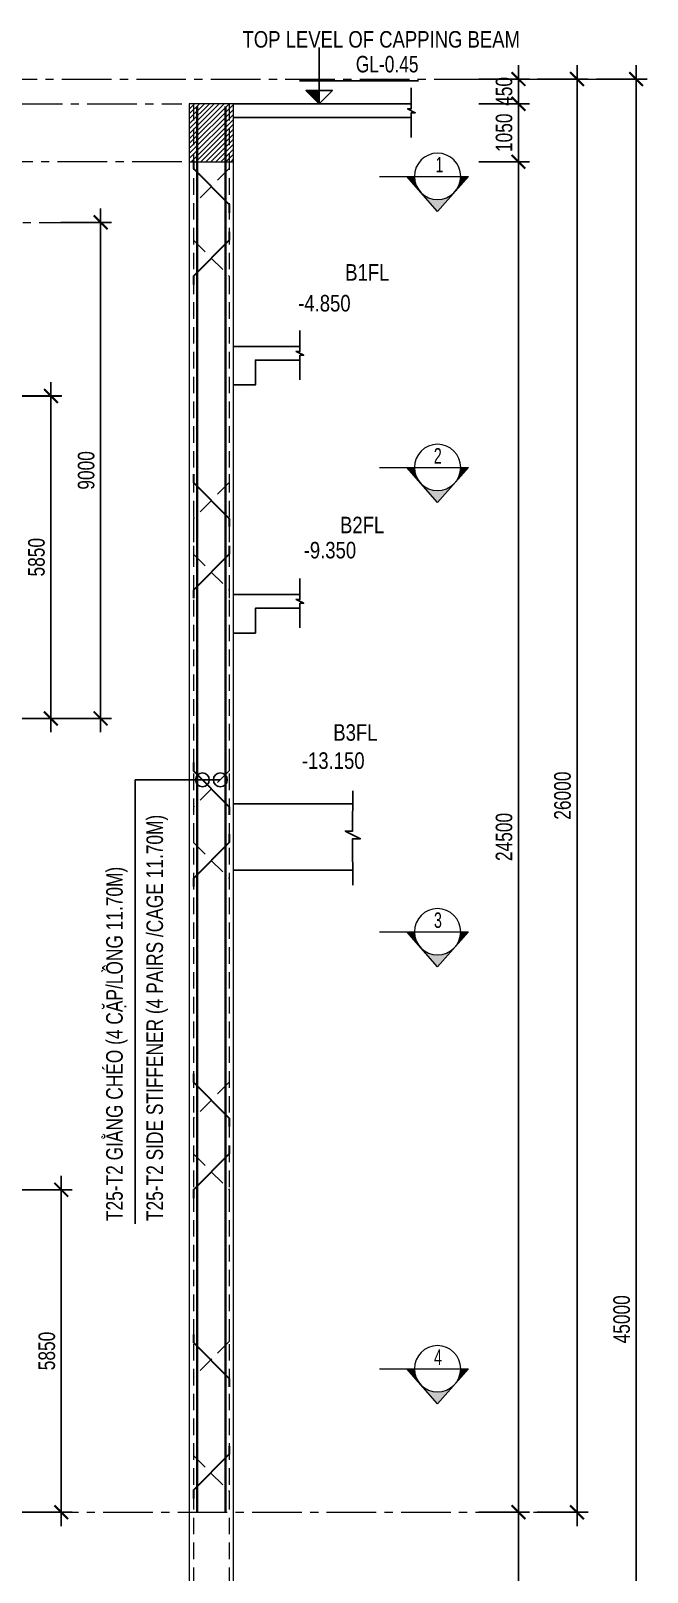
# Model space of a CAD drawing. Header units: millimetres. Extents: x 2746337 to 7547699, y -363432 to 15720.
# Drawn here: x 3821882 to 3833056, y -26997 to 964 of the extents above; entities that cross this region are included whole.
import ezdxf
from ezdxf.enums import TextEntityAlignment as Align

# ---------------------------------------------------------------- set-up
doc = ezdxf.new("R2010")
doc.units = ezdxf.units.MM
doc.header["$LTSCALE"] = 1200
doc.header["$PDMODE"] = 3
doc.linetypes.add('CENTER2', pattern=[1.125, 0.75, -0.125, 0.125, -0.125])
doc.linetypes.add('HIDDEN', pattern=[0.375, 0.25, -0.125])
for name, color, linetype, lineweight in [('1', 9, 'Continuous', 13), ('BOUND', 3, 'Continuous', 20), ('C1CO', 4, 'Continuous', 35), ('CODE', 3, 'Continuous', 15), ('ENOTE', 2, 'Continuous', 15), ('Grid line', 160, 'CENTER2', 5), ('HIDE', 8, 'HIDDEN', 13), ('K-THUOC', 1, 'Continuous', 18), ('LEADER', 8, 'Continuous', 9), ('S-Beam - Cont', 60, 'Continuous', 25), ('T2CO', 4, 'Continuous', 30), ('T2HI', 4, 'HIDDEN', 13), ('TEXTVN', 2, 'Continuous', 20)]:
    doc.layers.add(name, color=color, linetype=linetype, lineweight=lineweight)
for name, color, linetype in [('CDC.02.DIM', 1, 'Continuous'), ('CDC.06.TEXT', 2, 'Continuous'), ('CDC.10.HATCH', 251, 'Continuous'), ('Q-Dim-line', 75, 'Continuous')]:
    doc.layers.add(name, color=color, linetype=linetype)
doc.styles.add('DB_Arial', font='arial.ttf', dxfattribs={"width": 0.8})
doc.styles.add('SMTEXT', font='arial.ttf', dxfattribs={"width": 0.75})
doc.styles.add('TEXTVN', font='VHELVCN.TTF', dxfattribs={"width": 0.8})
doc.dimstyles.new('BSV1-100', dxfattribs={"dimtxt": 300, "dimasz": 250, "dimexe": 200, "dimexo": 0, "dimgap": 108, "dimtad": 1, "dimdec": 0, "dimdsep": 46, "dimtxsty": 'SMTEXT', "dimblk": 'ARCHTICK', "dimcen": 100, "dimdle": 250, "dimclrd": 256, "dimclre": 256, "dimclrt": 1, "dimadec": 0, "dimazin": 0, "dimtfac": 1, "dimtdec": 0, "dimtix": 1, "dimtmove": 2, "dimatfit": 3, "dimfxl": 720, "dimfxlon": 1, "dimtolj": 1, "dimtzin": 0, "dimarcsym": 0})
doc.dimstyles.new('BSV25', dxfattribs={"dimtxt": 300, "dimasz": 250, "dimexe": 200, "dimexo": 0, "dimgap": 108, "dimtad": 1, "dimdec": 0, "dimlfac": 0.25, "dimdsep": 46, "dimtxsty": 'SMTEXT', "dimblk": 'ARCHTICK', "dimcen": 100, "dimdle": 250, "dimclrd": 256, "dimclre": 256, "dimclrt": 2, "dimadec": 0, "dimazin": 0, "dimtfac": 1, "dimtdec": 0, "dimtix": 1, "dimtmove": 2, "dimatfit": 3, "dimfxl": 800, "dimfxlon": 1, "dimtolj": 1, "dimtzin": 0, "dimarcsym": 0})

# ---------------------------------------------------------------- blocks, each defined once
blk = doc.blocks.new('_ArchTick')
at = {"color": 0, "linetype": 'ByBlock', "const_width": 0.15}
blk.add_lwpolyline([(-0.5, -0.5), (0.5, 0.5)], dxfattribs=at)
blk = doc.blocks.new('tag_cd')
at = {"layer": 'CDC.10.HATCH'}
blk.add_hatch(color=256, dxfattribs=at).paths.add_polyline_path([(180, 240), (420, 0), (420, 240)])
at = {"layer": 'CDC.02.DIM'}
for points in [[(420, 240), (420, 0), (660, 240), (180, 240), (420, 0), (420, 1020)], [(60, 420), (2220, 420)], [(0, 0), (840, 0)]]:
    blk.add_lwpolyline(points, dxfattribs=at)
at = {"layer": 'CDC.06.TEXT', "ltscale": 0.5, "style": 'SMTEXT', "width": 0.75}
blk.add_attdef('CD', text='', height=300, dxfattribs=at).set_placement((2220, 570), align=Align.RIGHT)
blk = doc.blocks.new('SIGSEC')
at = {"layer": '1', "lineweight": 9}
h = blk.add_hatch(color=256, dxfattribs=at)
h.dxf.hatch_style = 1
h.paths.add_polyline_path([(-420, 0), (-560, 0), (-315, -278, -0.182676)])
h = blk.add_hatch(color=256, dxfattribs=at)
h.dxf.hatch_style = 1
h.paths.add_polyline_path([(560, 0), (420, 0, -0.182676), (315, -278)])
h = blk.add_hatch(color=256, dxfattribs=at)
h.dxf.hatch_style = 1
h.paths.add_polyline_path([(315, -278, -0.451416), (-315, -278), (0, -635)])
at = {"layer": '1', "lineweight": 9, "elevation": 0}
blk.add_lwpolyline([(1050, 0), (-560, 0), (0, -635), (560, 0)], dxfattribs=at)
at = {"layer": '1', "lineweight": 9}
blk.add_circle((0, 0), 420, dxfattribs=at)
at = {"layer": 'BOUND', "lineweight": 9, "style": 'TEXTVN', "width": 0.8}
blk.add_attdef('SEC', text='', height=280, dxfattribs=at).set_placement((0, 210, 0), align=Align.MIDDLE_CENTER)
blk = doc.blocks.new('*D2663')
at = {"layer": 'Defpoints', "color": 0, "transparency": 16777216}
for p in [(3825555, 90), (3830723, 90), (3825555, -360)]:
    blk.add_point(p, dxfattribs=at)
at = {"layer": 'K-THUOC', "lineweight": -2, "transparency": 16777216}
for p, q in [((3830723, 90), (3830723, 340)), ((3830003, 90), (3830923, 90)), ((3830723, -360), (3830723, 90)), ((3830003, -360), (3830923, -360)), ((3830723, -360), (3830723, -610))]:
    blk.add_line(p, q, dxfattribs=at)
at = {"layer": 'K-THUOC', "lineweight": -2, "transparency": 16777216, "xscale": 250, "yscale": 250, "zscale": 250}
for p, rotation in [((3830723, 90), 270), ((3830723, -360), 90)]:
    blk.add_blockref('_ArchTick', p, dxfattribs=dict(at, rotation=rotation))
at = {"layer": 'K-THUOC', "color": 1, "transparency": 16777216, "insert": (3830462, -135), "char_height": 300, "attachment_point": 5, "rotation": 90, "style": 'SMTEXT'}
blk.add_mtext('\\A1;450', dxfattribs=at)
blk = doc.blocks.new('*D2664')
at = {"layer": 'Defpoints', "color": 0, "transparency": 16777216}
for p in [(3825555, -360), (3825555, -1410), (3830723, -1410)]:
    blk.add_point(p, dxfattribs=at)
at = {"layer": 'K-THUOC', "lineweight": -2, "transparency": 16777216}
for p, q in [((3830723, -110), (3830723, -1660)), ((3830003, -360), (3830923, -360)), ((3830003, -1410), (3830923, -1410))]:
    blk.add_line(p, q, dxfattribs=at)
at = {"layer": 'K-THUOC', "lineweight": -2, "transparency": 16777216, "xscale": 250, "yscale": 250, "zscale": 250}
for p, rotation in [((3830723, -360), 90), ((3830723, -1410), 270)]:
    blk.add_blockref('_ArchTick', p, dxfattribs=dict(at, rotation=rotation))
at = {"layer": 'K-THUOC', "color": 1, "transparency": 16777216, "insert": (3830462, -885), "char_height": 300, "attachment_point": 5, "rotation": 90, "style": 'SMTEXT'}
blk.add_mtext('\\A1;1050', dxfattribs=at)
blk = doc.blocks.new('*D2665')
at = {"layer": 'Defpoints', "color": 0, "transparency": 16777216}
for p in [(3825555, -1410), (3819858, -25910), (3830723, -25910)]:
    blk.add_point(p, dxfattribs=at)
at = {"layer": 'K-THUOC', "lineweight": -2, "transparency": 16777216}
for p, q in [((3830723, -1160), (3830723, -26160)), ((3830003, -1410), (3830923, -1410)), ((3830003, -25910), (3830923, -25910))]:
    blk.add_line(p, q, dxfattribs=at)
at = {"layer": 'K-THUOC', "lineweight": -2, "transparency": 16777216, "xscale": 250, "yscale": 250, "zscale": 250}
for p, rotation in [((3830723, -1410), 90), ((3830723, -25910), 270)]:
    blk.add_blockref('_ArchTick', p, dxfattribs=dict(at, rotation=rotation))
at = {"layer": 'K-THUOC', "color": 1, "transparency": 16777216, "insert": (3830462, -13660), "char_height": 300, "attachment_point": 5, "rotation": 90, "style": 'SMTEXT'}
blk.add_mtext('\\A1;24500', dxfattribs=at)
blk = doc.blocks.new('*D2666')
at = {"layer": 'Defpoints', "color": 0, "transparency": 16777216}
for p in [(3819858, -25910), (3821580, -44910), (3830723, -44910)]:
    blk.add_point(p, dxfattribs=at)
at = {"layer": 'K-THUOC', "lineweight": -2, "transparency": 16777216}
for p, q in [((3830723, -25660), (3830723, -45160)), ((3830003, -25910), (3830923, -25910)), ((3830003, -44910), (3830923, -44910))]:
    blk.add_line(p, q, dxfattribs=at)
at = {"layer": 'K-THUOC', "lineweight": -2, "transparency": 16777216, "xscale": 250, "yscale": 250, "zscale": 250}
for p, rotation in [((3830723, -25910), 90), ((3830723, -44910), 270)]:
    blk.add_blockref('_ArchTick', p, dxfattribs=dict(at, rotation=rotation))
at = {"layer": 'K-THUOC', "color": 1, "transparency": 16777216, "insert": (3830462, -35410), "char_height": 300, "attachment_point": 5, "rotation": 90, "style": 'SMTEXT'}
blk.add_mtext('\\A1;19000', dxfattribs=at)
blk = doc.blocks.new('*D2667')
at = {"layer": 'Defpoints', "color": 0, "transparency": 16777216}
for p in [(3824755, 90), (3831784, 90), (3819858, -25910)]:
    blk.add_point(p, dxfattribs=at)
at = {"layer": 'K-THUOC', "lineweight": -2, "transparency": 16777216}
for p, q in [((3831784, -26160), (3831784, 340)), ((3831064, 90), (3831984, 90)), ((3831064, -25910), (3831984, -25910))]:
    blk.add_line(p, q, dxfattribs=at)
at = {"layer": 'K-THUOC', "lineweight": -2, "transparency": 16777216, "xscale": 250, "yscale": 250, "zscale": 250}
for p, rotation in [((3831784, 90), 90), ((3831784, -25910), 270)]:
    blk.add_blockref('_ArchTick', p, dxfattribs=dict(at, rotation=rotation))
at = {"layer": 'K-THUOC', "color": 1, "transparency": 16777216, "insert": (3831522, -12910), "char_height": 300, "attachment_point": 5, "rotation": 90, "style": 'SMTEXT'}
blk.add_mtext('\\A1;26000', dxfattribs=at)
blk = doc.blocks.new('*D2668')
at = {"layer": 'Defpoints', "color": 0, "transparency": 16777216}
for p in [(3824755, 90), (3824755, -44910), (3832856, -44910)]:
    blk.add_point(p, dxfattribs=at)
at = {"layer": 'K-THUOC', "lineweight": -2, "transparency": 16777216}
for p, q in [((3832856, 340), (3832856, -45160)), ((3832136, 90), (3833056, 90)), ((3832136, -44910), (3833056, -44910))]:
    blk.add_line(p, q, dxfattribs=at)
at = {"layer": 'K-THUOC', "lineweight": -2, "transparency": 16777216, "xscale": 250, "yscale": 250, "zscale": 250}
for p, rotation in [((3832856, 90), 90), ((3832856, -44910), 270)]:
    blk.add_blockref('_ArchTick', p, dxfattribs=dict(at, rotation=rotation))
at = {"layer": 'K-THUOC', "color": 1, "transparency": 16777216, "insert": (3832594, -22410), "char_height": 300, "attachment_point": 5, "rotation": 90, "style": 'SMTEXT'}
blk.add_mtext('\\A1;45000', dxfattribs=at)
blk = doc.blocks.new('*D2684')
at = {"layer": 'Defpoints', "color": 0, "transparency": 16777216}
for p in [(3811354, -20060), (3822434, -20060), (3811354, -25910)]:
    blk.add_point(p, dxfattribs=at)
at = {"layer": 'K-THUOC', "lineweight": -2, "transparency": 16777216}
for p, q in [((3822434, -26160), (3822434, -19810)), ((3821714, -20060), (3822634, -20060)), ((3821714, -25910), (3822634, -25910))]:
    blk.add_line(p, q, dxfattribs=at)
at = {"layer": 'K-THUOC', "lineweight": -2, "transparency": 16777216, "xscale": 250, "yscale": 250, "zscale": 250}
for p, rotation in [((3822434, -20060), 90), ((3822434, -25910), 270)]:
    blk.add_blockref('_ArchTick', p, dxfattribs=dict(at, rotation=rotation))
at = {"layer": 'K-THUOC', "color": 1, "transparency": 16777216, "insert": (3822173, -22985), "char_height": 300, "attachment_point": 5, "rotation": 90, "style": 'SMTEXT'}
blk.add_mtext('\\A1;5850', dxfattribs=at)
blk = doc.blocks.new('*D2686')
at = {"layer": 'Defpoints', "color": 0, "transparency": 16777216}
for p in [(3812068, -2510), (3823147, -2510), (3812068, -11510)]:
    blk.add_point(p, dxfattribs=at)
at = {"layer": 'K-THUOC', "lineweight": -2, "transparency": 16777216}
for p, q in [((3822427, -2510), (3823347, -2510)), ((3823147, -11760), (3823147, -2260)), ((3822427, -11510), (3823347, -11510))]:
    blk.add_line(p, q, dxfattribs=at)
at = {"layer": 'K-THUOC', "lineweight": -2, "transparency": 16777216, "xscale": 250, "yscale": 250, "zscale": 250}
for p, rotation in [((3823147, -2510), 90), ((3823147, -11510), 270)]:
    blk.add_blockref('_ArchTick', p, dxfattribs=dict(at, rotation=rotation))
at = {"layer": 'K-THUOC', "color": 1, "transparency": 16777216, "insert": (3822886, -7010), "char_height": 300, "attachment_point": 5, "rotation": 90, "style": 'SMTEXT'}
blk.add_mtext('\\A1;9000', dxfattribs=at)
blk = doc.blocks.new('*D2700')
at = {"layer": 'Defpoints', "color": 0, "transparency": 16777216}
for p in [(3811768, -5660), (3811768, -11510), (3822246, -11510)]:
    blk.add_point(p, dxfattribs=at)
at = {"layer": 'K-THUOC', "lineweight": -2, "transparency": 16777216}
for p, q in [((3822246, -5410), (3822246, -11760)), ((3821526, -5660), (3822446, -5660)), ((3821526, -11510), (3822446, -11510))]:
    blk.add_line(p, q, dxfattribs=at)
at = {"layer": 'K-THUOC', "lineweight": -2, "transparency": 16777216, "xscale": 250, "yscale": 250, "zscale": 250}
for p, rotation in [((3822246, -5660), 90), ((3822246, -11510), 270)]:
    blk.add_blockref('_ArchTick', p, dxfattribs=dict(at, rotation=rotation))
at = {"layer": 'K-THUOC', "color": 1, "transparency": 16777216, "insert": (3821985, -8585), "char_height": 300, "attachment_point": 5, "rotation": 90, "style": 'SMTEXT'}
blk.add_mtext('\\A1;5850', dxfattribs=at)

msp = doc.modelspace()

# ---------------------------------------------------------------- hatches: boundary and pattern name
at = {"layer": 'CDC.10.HATCH'}
h = msp.add_hatch(dxfattribs=at)
h.set_pattern_fill('ANSI31', color=256, scale=20)
h.set_pattern_definition([(45, (1037897.21, -10616.33), (-44.9012806, 44.9012806), [])])
h.paths.add_polyline_path([(3824754.9, -1410), (3825554.9, -1410), (3825554.9, -360), (3824754.9, -360)])

# ---------------------------------------------------------------- linework, layer by layer
at = {"layer": 'BOUND'}
for points in [[(3824754.9, -44910), (3825554.9, -44910), (3825554.9, -360), (3824754.9, -360)], [(3824754.9, -1410), (3825554.9, -1410), (3825554.9, -360), (3824754.9, -360)]]:
    msp.add_lwpolyline(points, close=True, dxfattribs=at)
at = {"layer": 'BOUND', "lineweight": 20}
msp.add_lwpolyline([(3825554.9, -4260), (3825554.9, -360), (3824754.9, -360), (3824754.9, -44910), (3825554.9, -44910), (3825554.9, -19460)], dxfattribs=at)
at = {"layer": 'C1CO', "color": 6}
for p, q in [((3824897.3, -410), (3824897.3, -25910)), ((3825412.5, -410), (3825412.5, -25910))]:
    msp.add_line(p, q, dxfattribs=at)
at = {"layer": 'CODE'}
for points in [[(3826204.5, -4760, 0, 0, 0), (3827278.5, -4760, 0, 0, 0), (3826741.5, -4760, 0, 660, 0), (3826741.5, -4430, 0, 0, 0), (3826741.5, -4230, 0, 0, 0), (3827741.5, -4230, 0, 0, 0)], [(3826204.5, -9260, 0, 0, 0), (3827278.5, -9260, 0, 0, 0), (3826741.5, -9260, 0, 660, 0), (3826741.5, -8930, 0, 0, 0), (3826741.5, -8730, 0, 0, 0), (3827741.5, -8730, 0, 0, 0)], [(3826204.5, -13060, 0, 0, 0), (3827278.5, -13060, 0, 0, 0), (3826741.5, -13060, 0, 660, 0), (3826741.5, -12730, 0, 0, 0), (3826741.5, -12530, 0, 0, 0), (3827741.5, -12530, 0, 0, 0)]]:
    msp.add_lwpolyline(points, format="xyseb", dxfattribs=at)
at = {"layer": 'Grid line', "color": 2}
msp.add_line((3765745.1, 90), (3833055.6, 90), dxfattribs=at)
at = {"layer": 'Grid line'}
for p, q in [((3824617, -1410), (3803624.2, -1410)), ((3813934.3, -2510.3), (3822434.1, -2510.3)), ((3813462.8, -5660.3), (3822434.1, -5660.3)), ((3822434.1, -11510.3), (3813462.8, -11510.4)), ((3822434.1, -20060.4), (3802089.4, -20060.4)), ((3770544.3, -25910), (3831983.7, -25910))]:
    msp.add_line(p, q, dxfattribs=at)
msp.add_lwpolyline([(3804004.2, -360), (3824617, -360)], dxfattribs=at)
at = {"layer": 'HIDE'}
for p, q in [((3824829.9, -360), (3824829.9, -44710)), ((3825479.9, -360), (3825479.9, -44710))]:
    msp.add_line(p, q, dxfattribs=at)
at = {"layer": 'Q-Dim-line'}
for points in [[(3828778.5, -69.3), (3828778.5, -450.3), (3828711.4, -450.3), (3828850.1, -521), (3828778.5, -521), (3828778.5, -968.2)], [(3826759, -4469.3), (3826759, -4850.3), (3826691.9, -4850.3), (3826830.6, -4921), (3826759, -4921), (3826759, -5368.2)], [(3826759, -8969.3), (3826759, -9350.3), (3826691.9, -9350.3), (3826830.6, -9421), (3826759, -9421), (3826759, -9868.2)], [(3827719.9, -12821.4), (3827715.3, -13551.9), (3827581.1, -13551.9), (3827858.7, -13693.2), (3827715.3, -13693.2), (3827719.9, -14536.3)]]:
    msp.add_lwpolyline(points, dxfattribs=at)
at = {"layer": 'S-Beam - Cont'}
for points in [[(3828771.6, -360), (3827078.3, -360), (3827078.3, -360), (3825554.9, -360)], [(3825554.9, -610), (3827328.3, -610), (3827328.3, -610), (3828771.6, -610)], [(3826752.1, -4760), (3825554.9, -4760)], [(3826752.1, -5010), (3825954.9, -5010), (3825954.9, -5460), (3825554.9, -5460)], [(3826752.1, -9260), (3825554.9, -9260)], [(3826752.1, -9510), (3825954.9, -9510), (3825954.9, -9960), (3825554.9, -9960)], [(3827719.9, -13060), (3825554.9, -13060)], [(3825554.9, -14260), (3827719.9, -14260)]]:
    msp.add_lwpolyline(points, dxfattribs=at)
at = {"layer": 'T2CO'}
for points in [[(3824829.9, -1385), (3824829.9, -1535), (3825479.9, -2185), (3825479.9, -2335)], [(3825479.9, -2685), (3825479.9, -2835), (3824829.9, -3485), (3824829.9, -3635)], [(3824829.9, -7080.1), (3824829.9, -7230.1), (3825479.9, -7880.1), (3825479.9, -8030.1)], [(3825479.9, -8380.1), (3825479.9, -8530.1), (3824829.9, -9180.1), (3824829.9, -9330.1)], [(3824829.9, -12310.5), (3824829.9, -12460.5), (3825479.9, -13110.5), (3825479.9, -13260.5)], [(3825479.9, -13610.5), (3825479.9, -13760.5), (3824829.9, -14410.5), (3824829.9, -14560.5)], [(3824829.9, -17959.5), (3824829.9, -18109.5), (3825479.9, -18759.5), (3825479.9, -18909.5)], [(3825479.9, -19259.5), (3825479.9, -19409.5), (3824829.9, -20059.5), (3824829.9, -20209.5)], [(3824829.9, -22682.9), (3824829.9, -22832.9), (3825479.9, -23482.9), (3825479.9, -23632.9)], [(3825479.9, -24709.3), (3825479.9, -24859.3), (3824829.9, -25509.3), (3824829.9, -25659.3)]]:
    msp.add_lwpolyline(points, dxfattribs=at)
at = {"layer": 'T2HI'}
for points in [[(3825479.9, -1385), (3825479.9, -1535), (3824829.9, -2185), (3824829.9, -2335)], [(3824829.9, -2685), (3824829.9, -2835), (3825479.9, -3485), (3825479.9, -3635)], [(3825479.9, -7080.1), (3825479.9, -7230.1), (3824829.9, -7880.1), (3824829.9, -8030.1)], [(3824829.9, -8380.1), (3824829.9, -8530.1), (3825479.9, -9180.1), (3825479.9, -9330.1)], [(3825479.9, -12310.5), (3825479.9, -12460.5), (3824829.9, -13110.5), (3824829.9, -13260.5)], [(3824829.9, -13610.5), (3824829.9, -13760.5), (3825479.9, -14410.5), (3825479.9, -14560.5)], [(3825479.9, -17959.5), (3825479.9, -18109.5), (3824829.9, -18759.5), (3824829.9, -18909.5)], [(3824829.9, -19259.5), (3824829.9, -19409.5), (3825479.9, -20059.5), (3825479.9, -20209.5)], [(3825479.9, -22660.5), (3825479.9, -22810.5), (3824829.9, -23460.5), (3824829.9, -23610.5)], [(3824829.9, -24731.7), (3824829.9, -24881.7), (3825479.9, -25531.7), (3825479.9, -25681.7)]]:
    msp.add_lwpolyline(points, dxfattribs=at)

# ---------------------------------------------------------------- block references
at = {"layer": '1', "lineweight": 20}
ref = msp.add_blockref('SIGSEC', (3829255.8, -1675.4), dxfattribs=dict(at, xscale=-1))
ref.add_attrib('SEC', '1', dxfattribs={"layer": 'BOUND', "lineweight": 9, "height": 280, "style": 'TEXTVN', "width": 0.8}).set_placement((3829289.9, -1465.4, 0), align=Align.MIDDLE_CENTER)
ref = msp.add_blockref('SIGSEC', (3829255.8, -6955.4), dxfattribs=dict(at, xscale=-1))
ref.add_attrib('SEC', '2', dxfattribs={"layer": 'BOUND', "lineweight": 9, "height": 280, "style": 'TEXTVN', "width": 0.8}).set_placement((3829260, -6745.4, 0), align=Align.MIDDLE_CENTER)
ref = msp.add_blockref('SIGSEC', (3829255.8, -15379), dxfattribs=dict(at, xscale=-1))
ref.add_attrib('SEC', '3', dxfattribs={"layer": 'BOUND', "lineweight": 9, "height": 280, "style": 'TEXTVN', "width": 0.8}).set_placement((3829262.4, -15169, 0), align=Align.MIDDLE_CENTER)
ref = msp.add_blockref('SIGSEC', (3829255.8, -23307.2, 0), dxfattribs=dict(at, xscale=-1))
ref.add_attrib('SEC', '4', dxfattribs={"layer": 'BOUND', "lineweight": 9, "height": 280, "style": 'TEXTVN', "width": 0.8}).set_placement((3829263.6, -23097.2, 0), align=Align.MIDDLE_CENTER)
at = {"layer": 'ENOTE'}
msp.add_blockref('tag_cd', (3826690.2, -360), dxfattribs=at).add_auto_attribs({'CD': 'GL-0.45'})

# ---------------------------------------------------------------- texts
at = {"layer": 'ENOTE', "style": 'DB_Arial', "width": 0.8}
for s, p in [('-4.850', (3826728.8, -4126.9)), ('-9.350', (3826829.1, -8606.4)), ('-13.150', (3826796, -12424.8))]:
    msp.add_text(s, height=300, dxfattribs=at).set_placement(p)
at = {"layer": 'TEXTVN', "style": 'DB_Arial', "width": 0.8}
for s, p in [('TOP LEVEL OF CAPPING BEAM', (3825719.8, 660)), ('B1FL', (3827582.2, -3567.9)), ('B2FL', (3827487.7, -8150.2)), ('B3FL', (3827365.8, -11914.4))]:
    msp.add_text(s, height=300, dxfattribs=at).set_placement(p)
at = {"layer": 'TEXTVN', "lineweight": 20, "style": 'SMTEXT', "width": 0.75}
for s, p in [('T25-T2 SIDE STIFFENER (4 PAIRS /CAGE 11.70M)', (3824277.9, -20627.4)), ('T25-T2 GIẰNG CHÉO (4 CẶP/LỒNG 11.70M)', (3823547.9, -20627.4))]:
    msp.add_text(s, height=300, rotation=90, dxfattribs=at).set_placement(p)

# ---------------------------------------------------------------- dimensions: what is measured, and where the dimension line sits
at = {"layer": 'K-THUOC'}
for base, p1, p2, picture, middle in [((3831783.7, 90), (3819858.3, -25910), (3824754.9, 90), '*D2667', (3831522.5, -12910)), ((3832855.6, -44910), (3824754.9, 90), (3824754.9, -44910), '*D2668', (3832594.4, -22410)), ((3830722.8, 90), (3825554.9, -360), (3825554.9, 90), '*D2663', (3830461.6, -135)), ((3830722.8, -1410), (3825554.9, -360), (3825554.9, -1410), '*D2664', (3830461.6, -885)), ((3830722.8, -25910), (3825554.9, -1410), (3819858.3, -25910), '*D2665', (3830461.6, -13660)), ((3823147.4, -2510.3), (3812067.8, -11510.3), (3812067.8, -2510.3), '*D2686', (3822886.3, -7010.3)), ((3822245.7, -11510.3), (3811767.8, -5660.3), (3811767.8, -11510.3), '*D2700', (3821984.5, -8585.3)), ((3822434.1, -20060), (3811354.5, -25910), (3811354.5, -20060), '*D2684', (3822173, -22985)), ((3830722.8, -44910), (3819858.3, -25910), (3821580, -44910), '*D2666', (3830461.6, -35410))]:
    dim = msp.add_linear_dim(base=base, p1=p1, p2=p2, angle=90, dimstyle='BSV1-100', dxfattribs=at)
    dim.commit()
    dim.dimension.update_dxf_attribs({"geometry": picture, "text_midpoint": middle})

# ---------------------------------------------------------------- leaders
at = {"layer": 'LEADER'}
for points in [[(3825317.4, -12623), (3823774.8, -12623), (3823774.8, -20623)], [(3824992.4, -12623), (3823774.8, -12623), (3823774.8, -20675.4)]]:
    msp.add_leader(points, dimstyle='BSV25', override={"dimldrblk": 'Origin'}, dxfattribs=at)

doc.saveas('drawing.dxf')
